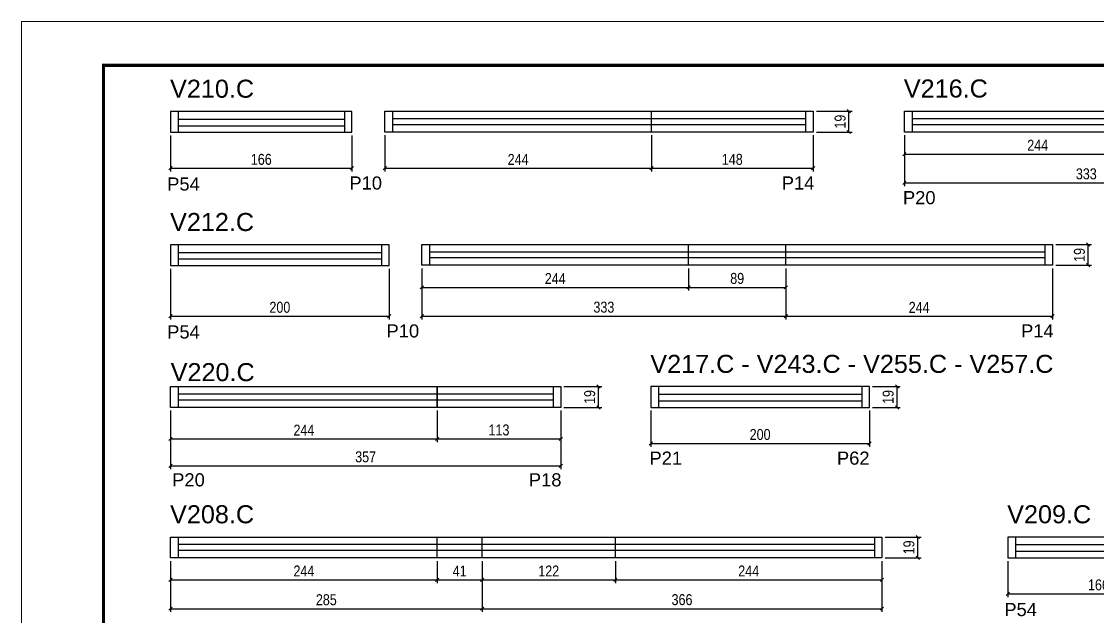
# Model space of a CAD drawing. Header units: millimetres. Extents: x 1959 to 8212, y 239 to 4735.
# Drawn here: x 3557 to 4542, y 3042 to 3587 of the extents above; entities that cross this region are included whole.
import ezdxf

# ---------------------------------------------------------------- set-up
doc = ezdxf.new("R2010")
doc.units = ezdxf.units.MM
doc.linetypes.add('DASHED', pattern=[0.75, 0.5, -0.25])
for name, color, linetype in [('5', 5, 'Continuous'), ('COTA', 241, 'Continuous'), ('NOMENCLATURA', 7, 'Continuous'), ('Painéis', 200, 'Continuous'), ('SARR_2.2x7', 40, 'Continuous')]:
    doc.layers.add(name, color=color, linetype=linetype)
doc.layers.add('Folhas', color=255, linetype='Continuous', lineweight=9)
doc.layers.add('SARRAFO DE PRESSAO', color=251, linetype='DASHED', lineweight=9)
doc.styles.add('COTA TECNICA', font='techl___.ttf', dxfattribs={"height": 10})
doc.styles.add('COTA TECNICA-50', font='techl___.ttf', dxfattribs={"height": 10})
doc.styles.get("Standard").update_dxf_attribs({"font": 'arial.ttf'})
doc.dimstyles.new('COTA PAINEL-50', dxfattribs={"dimtxt": 10, "dimasz": 3, "dimexe": 3, "dimexo": 3, "dimgap": 3, "dimtad": 1, "dimdec": 1, "dimzin": 12, "dimdsep": 46, "dimtxsty": 'COTA TECNICA-50', "dimblk1": 'OBLIQUE', "dimblk2": 'OBLIQUE', "dimsah": 1, "dimcen": 0.9, "dimclrd": 4, "dimclre": 4, "dimclrt": 240, "dimadec": 1, "dimazin": 3, "dimtfac": 1, "dimtdec": 1, "dimtmove": 0, "dimatfit": 3, "dimfxl": 1, "dimtolj": 1, "dimtzin": 12, "dimarcsym": 0})
doc.dimstyles.new('PAINEL', dxfattribs={"dimtxt": 10, "dimasz": 3, "dimexe": 3, "dimexo": 3, "dimgap": 3, "dimtad": 1, "dimdec": 1, "dimzin": 12, "dimdsep": 46, "dimtxsty": 'COTA TECNICA', "dimblk1": 'OBLIQUE', "dimblk2": 'OBLIQUE', "dimsah": 1, "dimcen": 0.9, "dimclrd": 4, "dimclre": 4, "dimclrt": 240, "dimadec": 1, "dimazin": 3, "dimtfac": 1, "dimtdec": 1, "dimtmove": 0, "dimatfit": 3, "dimfxl": 1, "dimtolj": 1, "dimtzin": 12, "dimarcsym": 0})

# ---------------------------------------------------------------- blocks, each defined once
blk = doc.blocks.new('9999999999')
at = {"layer": 'Folhas'}
blk.add_lwpolyline([(98138.98, 34190.21), (99623.98, 34190.21), (99623.98, 35240.21), (98138.98, 35240.21)], close=True, dxfattribs=at)
at = {"layer": 'Folhas', "color": 30, "const_width": 3}
blk.add_lwpolyline([(98213.98, 34230.21), (99583.98, 34230.21), (99583.98, 35200.21), (98213.98, 35200.21)], close=True, dxfattribs=at)
blk = doc.blocks.new('_Oblique')
at = {"color": 0, "linetype": 'ByBlock', "lineweight": -2}
blk.add_line((-0.5, -0.5), (0.5, 0.5), dxfattribs=at)
blk = doc.blocks.new('*D17')
at = {"layer": 'COTA', "color": 4, "linetype": 'ByBlock', "lineweight": -2, "transparency": 16777216}
for p, q in [((3693.67, 3482.34), (3693.67, 3449.37)), ((3859.67, 3482.34), (3859.67, 3449.37)), ((3693.67, 3452.37), (3859.67, 3452.37))]:
    blk.add_line(p, q, dxfattribs=at)
at = {"layer": 'Defpoints', "color": 0, "linetype": 'ByBlock', "transparency": 16777216}
for p in [(3693.67, 3485.34), (3859.67, 3485.34), (3859.67, 3452.37)]:
    blk.add_point(p, dxfattribs=at)
at = {"layer": 'COTA', "color": 4, "linetype": 'ByBlock', "lineweight": -2, "transparency": 16777216, "xscale": 3, "yscale": 3, "zscale": 3, "rotation": 180}
blk.add_blockref('_Oblique', (3693.67, 3452.37), dxfattribs=at)
at = {"layer": 'COTA', "color": 4, "linetype": 'ByBlock', "lineweight": -2, "transparency": 16777216, "xscale": 3, "yscale": 3, "zscale": 3}
blk.add_blockref('_Oblique', (3859.67, 3452.37), dxfattribs=at)
at = {"layer": 'COTA', "color": 240, "linetype": 'ByBlock', "transparency": 16777216, "insert": (3776.67, 3460.47), "char_height": 10, "attachment_point": 5, "style": 'COTA TECNICA-50'}
blk.add_mtext('\\A1;166', dxfattribs=at)
blk = doc.blocks.new('*D11')
at = {"layer": 'COTA', "color": 4, "linetype": 'ByBlock', "lineweight": -2, "transparency": 16777216}
for p, q in [((3889.67, 3482.54), (3889.67, 3449.37)), ((4133.67, 3482.54), (4133.67, 3449.37)), ((3889.67, 3452.37), (4133.67, 3452.37))]:
    blk.add_line(p, q, dxfattribs=at)
at = {"layer": 'Defpoints', "color": 0, "linetype": 'ByBlock', "transparency": 16777216}
for p in [(3889.67, 3485.54), (4133.67, 3485.54), (4133.67, 3452.37)]:
    blk.add_point(p, dxfattribs=at)
at = {"layer": 'COTA', "color": 4, "linetype": 'ByBlock', "lineweight": -2, "transparency": 16777216, "xscale": 3, "yscale": 3, "zscale": 3, "rotation": 180}
blk.add_blockref('_Oblique', (3889.67, 3452.37), dxfattribs=at)
at = {"layer": 'COTA', "color": 4, "linetype": 'ByBlock', "lineweight": -2, "transparency": 16777216, "xscale": 3, "yscale": 3, "zscale": 3}
blk.add_blockref('_Oblique', (4133.67, 3452.37), dxfattribs=at)
at = {"layer": 'COTA', "color": 240, "linetype": 'ByBlock', "transparency": 16777216, "insert": (4011.67, 3460.44), "char_height": 10, "attachment_point": 5, "style": 'COTA TECNICA-50'}
blk.add_mtext('\\A1;244', dxfattribs=at)
blk = doc.blocks.new('*D12')
at = {"layer": 'COTA', "color": 4, "linetype": 'ByBlock', "lineweight": -2, "transparency": 16777216}
for p, q in [((4133.67, 3482.54), (4133.67, 3449.37)), ((4281.67, 3482.54), (4281.67, 3449.37)), ((4133.67, 3452.37), (4281.67, 3452.37))]:
    blk.add_line(p, q, dxfattribs=at)
at = {"layer": 'Defpoints', "color": 0, "linetype": 'ByBlock', "transparency": 16777216}
for p in [(4133.67, 3485.54), (4281.67, 3485.54), (4281.67, 3452.37)]:
    blk.add_point(p, dxfattribs=at)
at = {"layer": 'COTA', "color": 4, "linetype": 'ByBlock', "lineweight": -2, "transparency": 16777216, "xscale": 3, "yscale": 3, "zscale": 3, "rotation": 180}
blk.add_blockref('_Oblique', (4133.67, 3452.37), dxfattribs=at)
at = {"layer": 'COTA', "color": 4, "linetype": 'ByBlock', "lineweight": -2, "transparency": 16777216, "xscale": 3, "yscale": 3, "zscale": 3}
blk.add_blockref('_Oblique', (4281.67, 3452.37), dxfattribs=at)
at = {"layer": 'COTA', "color": 240, "linetype": 'ByBlock', "transparency": 16777216, "insert": (4207.67, 3460.47), "char_height": 10, "attachment_point": 5, "style": 'COTA TECNICA-50'}
blk.add_mtext('\\A1;148', dxfattribs=at)
blk = doc.blocks.new('*D13')
at = {"layer": 'COTA', "color": 4, "lineweight": -2, "transparency": 16777216}
for p, q in [((4284.67, 3504.54), (4317.44, 3504.54)), ((4314.44, 3485.54), (4314.44, 3504.54)), ((4284.67, 3485.54), (4317.44, 3485.54))]:
    blk.add_line(p, q, dxfattribs=at)
at = {"layer": 'Defpoints', "color": 0, "transparency": 16777216}
for p in [(4281.67, 3504.54), (4314.44, 3504.54), (4281.67, 3485.54)]:
    blk.add_point(p, dxfattribs=at)
at = {"layer": 'COTA', "color": 4, "lineweight": -2, "transparency": 16777216, "xscale": 3, "yscale": 3, "zscale": 3}
for p, rotation in [((4314.44, 3504.54), 90), ((4314.44, 3485.54), 270)]:
    blk.add_blockref('_Oblique', p, dxfattribs=dict(at, rotation=rotation))
at = {"layer": 'COTA', "color": 240, "transparency": 16777216, "insert": (4306.35, 3495.04), "char_height": 10, "attachment_point": 5, "rotation": 90, "style": 'COTA TECNICA'}
blk.add_mtext('\\A1;19', dxfattribs=at)
blk = doc.blocks.new('*D14')
at = {"layer": 'COTA', "color": 4, "linetype": 'ByBlock', "lineweight": -2, "transparency": 16777216}
for p, q in [((4365.13, 3482.54), (4365.13, 3435.96)), ((4698.13, 3482.54), (4698.13, 3435.96)), ((4365.13, 3438.96), (4698.13, 3438.96))]:
    blk.add_line(p, q, dxfattribs=at)
at = {"layer": 'Defpoints', "color": 0, "linetype": 'ByBlock', "transparency": 16777216}
for p in [(4365.13, 3485.54), (4698.13, 3485.54), (4698.13, 3438.96)]:
    blk.add_point(p, dxfattribs=at)
at = {"layer": 'COTA', "color": 4, "linetype": 'ByBlock', "lineweight": -2, "transparency": 16777216, "xscale": 3, "yscale": 3, "zscale": 3, "rotation": 180}
blk.add_blockref('_Oblique', (4365.13, 3438.96), dxfattribs=at)
at = {"layer": 'COTA', "color": 4, "linetype": 'ByBlock', "lineweight": -2, "transparency": 16777216, "xscale": 3, "yscale": 3, "zscale": 3}
blk.add_blockref('_Oblique', (4698.13, 3438.96), dxfattribs=at)
at = {"layer": 'COTA', "color": 240, "linetype": 'ByBlock', "transparency": 16777216, "insert": (4531.63, 3447.18), "char_height": 10, "attachment_point": 5, "style": 'COTA TECNICA-50'}
blk.add_mtext('\\A1;333', dxfattribs=at)
blk = doc.blocks.new('*D18')
at = {"layer": 'COTA', "color": 4, "lineweight": -2, "transparency": 16777216}
for p, q in [((4365.13, 3482.54), (4365.13, 3462.38)), ((4609.13, 3482.54), (4609.13, 3462.38)), ((4365.13, 3465.38), (4609.13, 3465.38))]:
    blk.add_line(p, q, dxfattribs=at)
at = {"layer": 'Defpoints', "color": 0, "transparency": 16777216}
for p in [(4365.13, 3485.54), (4609.13, 3485.54), (4609.13, 3465.38)]:
    blk.add_point(p, dxfattribs=at)
at = {"layer": 'COTA', "color": 4, "lineweight": -2, "transparency": 16777216, "xscale": 3, "yscale": 3, "zscale": 3, "rotation": 180}
blk.add_blockref('_Oblique', (4365.13, 3465.38), dxfattribs=at)
at = {"layer": 'COTA', "color": 4, "lineweight": -2, "transparency": 16777216, "xscale": 3, "yscale": 3, "zscale": 3}
blk.add_blockref('_Oblique', (4609.13, 3465.38), dxfattribs=at)
at = {"layer": 'COTA', "color": 240, "transparency": 16777216, "insert": (4487.13, 3473.45), "char_height": 10, "attachment_point": 5, "style": 'COTA TECNICA'}
blk.add_mtext('\\A1;244', dxfattribs=at)
blk = doc.blocks.new('*D23')
at = {"layer": 'COTA', "color": 4, "linetype": 'ByBlock', "lineweight": -2, "transparency": 16777216}
for p, q in [((3693.67, 3360.39), (3693.67, 3314.01)), ((3893.67, 3360.39), (3893.67, 3314.01)), ((3693.67, 3317.01), (3893.67, 3317.01))]:
    blk.add_line(p, q, dxfattribs=at)
at = {"layer": 'Defpoints', "color": 0, "linetype": 'ByBlock', "transparency": 16777216}
for p in [(3693.67, 3363.39), (3893.67, 3363.39), (3893.67, 3317.01)]:
    blk.add_point(p, dxfattribs=at)
at = {"layer": 'COTA', "color": 4, "linetype": 'ByBlock', "lineweight": -2, "transparency": 16777216, "xscale": 3, "yscale": 3, "zscale": 3, "rotation": 180}
blk.add_blockref('_Oblique', (3693.67, 3317.01), dxfattribs=at)
at = {"layer": 'COTA', "color": 4, "linetype": 'ByBlock', "lineweight": -2, "transparency": 16777216, "xscale": 3, "yscale": 3, "zscale": 3}
blk.add_blockref('_Oblique', (3893.67, 3317.01), dxfattribs=at)
at = {"layer": 'COTA', "color": 240, "linetype": 'ByBlock', "transparency": 16777216, "insert": (3793.67, 3325.12), "char_height": 10, "attachment_point": 5, "style": 'COTA TECNICA-50'}
blk.add_mtext('\\A1;200', dxfattribs=at)
blk = doc.blocks.new('*D20')
at = {"layer": 'COTA', "color": 4, "linetype": 'ByBlock', "lineweight": -2, "transparency": 16777216}
for p, q in [((3923.67, 3360.59), (3923.67, 3314.01)), ((4256.67, 3360.59), (4256.67, 3314.01)), ((3923.67, 3317.01), (4256.67, 3317.01))]:
    blk.add_line(p, q, dxfattribs=at)
at = {"layer": 'Defpoints', "color": 0, "linetype": 'ByBlock', "transparency": 16777216}
for p in [(3923.67, 3363.59), (4256.67, 3363.59), (4256.67, 3317.01)]:
    blk.add_point(p, dxfattribs=at)
at = {"layer": 'COTA', "color": 4, "linetype": 'ByBlock', "lineweight": -2, "transparency": 16777216, "xscale": 3, "yscale": 3, "zscale": 3, "rotation": 180}
blk.add_blockref('_Oblique', (3923.67, 3317.01), dxfattribs=at)
at = {"layer": 'COTA', "color": 4, "linetype": 'ByBlock', "lineweight": -2, "transparency": 16777216, "xscale": 3, "yscale": 3, "zscale": 3}
blk.add_blockref('_Oblique', (4256.67, 3317.01), dxfattribs=at)
at = {"layer": 'COTA', "color": 240, "linetype": 'ByBlock', "transparency": 16777216, "insert": (4090.17, 3325.23), "char_height": 10, "attachment_point": 5, "style": 'COTA TECNICA-50'}
blk.add_mtext('\\A1;333', dxfattribs=at)
blk = doc.blocks.new('*D21')
at = {"layer": 'COTA', "color": 4, "linetype": 'ByBlock', "lineweight": -2, "transparency": 16777216}
for p, q in [((4256.67, 3360.59), (4256.67, 3314.01)), ((4500.67, 3360.59), (4500.67, 3314.01)), ((4256.67, 3317.01), (4500.67, 3317.01))]:
    blk.add_line(p, q, dxfattribs=at)
at = {"layer": 'Defpoints', "color": 0, "linetype": 'ByBlock', "transparency": 16777216}
for p in [(4256.67, 3363.59), (4500.67, 3363.59), (4500.67, 3317.01)]:
    blk.add_point(p, dxfattribs=at)
at = {"layer": 'COTA', "color": 4, "linetype": 'ByBlock', "lineweight": -2, "transparency": 16777216, "xscale": 3, "yscale": 3, "zscale": 3, "rotation": 180}
blk.add_blockref('_Oblique', (4256.67, 3317.01), dxfattribs=at)
at = {"layer": 'COTA', "color": 4, "linetype": 'ByBlock', "lineweight": -2, "transparency": 16777216, "xscale": 3, "yscale": 3, "zscale": 3}
blk.add_blockref('_Oblique', (4500.67, 3317.01), dxfattribs=at)
at = {"layer": 'COTA', "color": 240, "linetype": 'ByBlock', "transparency": 16777216, "insert": (4378.67, 3325.09), "char_height": 10, "attachment_point": 5, "style": 'COTA TECNICA-50'}
blk.add_mtext('\\A1;244', dxfattribs=at)
blk = doc.blocks.new('*D22')
at = {"layer": 'COTA', "color": 4, "lineweight": -2, "transparency": 16777216}
for p, q in [((4503.67, 3382.59), (4536.44, 3382.59)), ((4533.44, 3363.59), (4533.44, 3382.59)), ((4503.67, 3363.59), (4536.44, 3363.59))]:
    blk.add_line(p, q, dxfattribs=at)
at = {"layer": 'Defpoints', "color": 0, "transparency": 16777216}
for p in [(4500.67, 3382.59), (4533.44, 3382.59), (4500.67, 3363.59)]:
    blk.add_point(p, dxfattribs=at)
at = {"layer": 'COTA', "color": 4, "lineweight": -2, "transparency": 16777216, "xscale": 3, "yscale": 3, "zscale": 3}
for p, rotation in [((4533.44, 3382.59), 90), ((4533.44, 3363.59), 270)]:
    blk.add_blockref('_Oblique', p, dxfattribs=dict(at, rotation=rotation))
at = {"layer": 'COTA', "color": 240, "transparency": 16777216, "insert": (4525.35, 3373.09), "char_height": 10, "attachment_point": 5, "rotation": 90, "style": 'COTA TECNICA'}
blk.add_mtext('\\A1;19', dxfattribs=at)
blk = doc.blocks.new('*D24')
at = {"layer": 'COTA', "color": 4, "lineweight": -2, "transparency": 16777216}
for p, q in [((3923.67, 3360.59), (3923.67, 3340.43)), ((4167.67, 3360.59), (4167.67, 3340.43)), ((3923.67, 3343.43), (4167.67, 3343.43))]:
    blk.add_line(p, q, dxfattribs=at)
at = {"layer": 'Defpoints', "color": 0, "transparency": 16777216}
for p in [(3923.67, 3363.59), (4167.67, 3363.59), (4167.67, 3343.43)]:
    blk.add_point(p, dxfattribs=at)
at = {"layer": 'COTA', "color": 4, "lineweight": -2, "transparency": 16777216, "xscale": 3, "yscale": 3, "zscale": 3, "rotation": 180}
blk.add_blockref('_Oblique', (3923.67, 3343.43), dxfattribs=at)
at = {"layer": 'COTA', "color": 4, "lineweight": -2, "transparency": 16777216, "xscale": 3, "yscale": 3, "zscale": 3}
blk.add_blockref('_Oblique', (4167.67, 3343.43), dxfattribs=at)
at = {"layer": 'COTA', "color": 240, "transparency": 16777216, "insert": (4045.67, 3351.5), "char_height": 10, "attachment_point": 5, "style": 'COTA TECNICA'}
blk.add_mtext('\\A1;244', dxfattribs=at)
blk = doc.blocks.new('*D25')
at = {"layer": 'COTA', "color": 4, "lineweight": -2, "transparency": 16777216}
for p, q in [((4167.67, 3360.59), (4167.67, 3340.43)), ((4256.67, 3360.59), (4256.67, 3340.43)), ((4167.67, 3343.43), (4256.67, 3343.43))]:
    blk.add_line(p, q, dxfattribs=at)
at = {"layer": 'Defpoints', "color": 0, "transparency": 16777216}
for p in [(4167.67, 3363.59), (4256.67, 3363.59), (4256.67, 3343.43)]:
    blk.add_point(p, dxfattribs=at)
at = {"layer": 'COTA', "color": 4, "lineweight": -2, "transparency": 16777216, "xscale": 3, "yscale": 3, "zscale": 3, "rotation": 180}
blk.add_blockref('_Oblique', (4167.67, 3343.43), dxfattribs=at)
at = {"layer": 'COTA', "color": 4, "lineweight": -2, "transparency": 16777216, "xscale": 3, "yscale": 3, "zscale": 3}
blk.add_blockref('_Oblique', (4256.67, 3343.43), dxfattribs=at)
at = {"layer": 'COTA', "color": 240, "transparency": 16777216, "insert": (4212.17, 3351.53), "char_height": 10, "attachment_point": 5, "style": 'COTA TECNICA'}
blk.add_mtext('\\A1;89', dxfattribs=at)
blk = doc.blocks.new('*D26')
at = {"layer": 'COTA', "color": 4, "linetype": 'ByBlock', "lineweight": -2, "transparency": 16777216}
for p, q in [((3693.67, 3230.59), (3693.67, 3201.67)), ((3937.67, 3230.59), (3937.67, 3201.67)), ((3693.67, 3204.67), (3937.67, 3204.67))]:
    blk.add_line(p, q, dxfattribs=at)
at = {"layer": 'Defpoints', "color": 0, "linetype": 'ByBlock', "transparency": 16777216}
for p in [(3693.67, 3233.59), (3937.67, 3233.59), (3937.67, 3204.67)]:
    blk.add_point(p, dxfattribs=at)
at = {"layer": 'COTA', "color": 4, "linetype": 'ByBlock', "lineweight": -2, "transparency": 16777216, "xscale": 3, "yscale": 3, "zscale": 3, "rotation": 180}
blk.add_blockref('_Oblique', (3693.67, 3204.67), dxfattribs=at)
at = {"layer": 'COTA', "color": 4, "linetype": 'ByBlock', "lineweight": -2, "transparency": 16777216, "xscale": 3, "yscale": 3, "zscale": 3}
blk.add_blockref('_Oblique', (3937.67, 3204.67), dxfattribs=at)
at = {"layer": 'COTA', "color": 240, "linetype": 'ByBlock', "transparency": 16777216, "insert": (3815.67, 3212.74), "char_height": 10, "attachment_point": 5, "style": 'COTA TECNICA-50'}
blk.add_mtext('\\A1;244', dxfattribs=at)
blk = doc.blocks.new('*D27')
at = {"layer": 'COTA', "color": 4, "linetype": 'ByBlock', "lineweight": -2, "transparency": 16777216}
for p, q in [((3937.67, 3230.59), (3937.67, 3201.67)), ((4050.67, 3230.59), (4050.67, 3201.67)), ((3937.67, 3204.67), (4050.67, 3204.67))]:
    blk.add_line(p, q, dxfattribs=at)
at = {"layer": 'Defpoints', "color": 0, "linetype": 'ByBlock', "transparency": 16777216}
for p in [(3937.67, 3233.59), (4050.67, 3233.59), (4050.67, 3204.67)]:
    blk.add_point(p, dxfattribs=at)
at = {"layer": 'COTA', "color": 4, "linetype": 'ByBlock', "lineweight": -2, "transparency": 16777216, "xscale": 3, "yscale": 3, "zscale": 3, "rotation": 180}
blk.add_blockref('_Oblique', (3937.67, 3204.67), dxfattribs=at)
at = {"layer": 'COTA', "color": 4, "linetype": 'ByBlock', "lineweight": -2, "transparency": 16777216, "xscale": 3, "yscale": 3, "zscale": 3}
blk.add_blockref('_Oblique', (4050.67, 3204.67), dxfattribs=at)
at = {"layer": 'COTA', "color": 240, "linetype": 'ByBlock', "transparency": 16777216, "insert": (3994.17, 3212.89), "char_height": 10, "attachment_point": 5, "style": 'COTA TECNICA-50'}
blk.add_mtext('\\A1;113', dxfattribs=at)
blk = doc.blocks.new('*D31')
at = {"layer": 'COTA', "color": 4, "lineweight": -2, "transparency": 16777216}
for p, q in [((3693.67, 3230.59), (3693.67, 3177.09)), ((4050.67, 3230.59), (4050.67, 3177.09)), ((3693.67, 3180.09), (4050.67, 3180.09))]:
    blk.add_line(p, q, dxfattribs=at)
at = {"layer": 'Defpoints', "color": 0, "transparency": 16777216}
for p in [(3693.67, 3233.59), (4050.67, 3233.59), (4050.67, 3180.09)]:
    blk.add_point(p, dxfattribs=at)
at = {"layer": 'COTA', "color": 4, "lineweight": -2, "transparency": 16777216, "xscale": 3, "yscale": 3, "zscale": 3, "rotation": 180}
blk.add_blockref('_Oblique', (3693.67, 3180.09), dxfattribs=at)
at = {"layer": 'COTA', "color": 4, "lineweight": -2, "transparency": 16777216, "xscale": 3, "yscale": 3, "zscale": 3}
blk.add_blockref('_Oblique', (4050.67, 3180.09), dxfattribs=at)
at = {"layer": 'COTA', "color": 240, "transparency": 16777216, "insert": (3872.17, 3188.31), "char_height": 10, "attachment_point": 5, "style": 'COTA TECNICA'}
blk.add_mtext('\\A1;357', dxfattribs=at)
blk = doc.blocks.new('*D32')
at = {"layer": 'COTA', "color": 4, "lineweight": -2, "transparency": 16777216}
for p, q in [((4053.67, 3252.59), (4088.3, 3252.59)), ((4085.3, 3233.59), (4085.3, 3252.59)), ((4053.67, 3233.59), (4088.3, 3233.59))]:
    blk.add_line(p, q, dxfattribs=at)
at = {"layer": 'Defpoints', "color": 0, "transparency": 16777216}
for p in [(4050.67, 3252.59), (4085.3, 3252.59), (4050.67, 3233.59)]:
    blk.add_point(p, dxfattribs=at)
at = {"layer": 'COTA', "color": 4, "lineweight": -2, "transparency": 16777216, "xscale": 3, "yscale": 3, "zscale": 3}
for p, rotation in [((4085.3, 3252.59), 90), ((4085.3, 3233.59), 270)]:
    blk.add_blockref('_Oblique', p, dxfattribs=dict(at, rotation=rotation))
at = {"layer": 'COTA', "color": 240, "transparency": 16777216, "insert": (4077.21, 3243.09), "char_height": 10, "attachment_point": 5, "rotation": 90, "style": 'COTA TECNICA'}
blk.add_mtext('\\A1;19', dxfattribs=at)
blk = doc.blocks.new('*D28')
at = {"layer": 'COTA', "color": 4, "lineweight": -2, "transparency": 16777216}
for p, q in [((4336.13, 3252.59), (4361.43, 3252.59)), ((4358.43, 3233.59), (4358.43, 3252.59)), ((4336.13, 3233.59), (4361.43, 3233.59))]:
    blk.add_line(p, q, dxfattribs=at)
at = {"layer": 'Defpoints', "color": 0, "transparency": 16777216}
for p in [(4333.13, 3252.59), (4358.43, 3252.59), (4333.13, 3233.59)]:
    blk.add_point(p, dxfattribs=at)
at = {"layer": 'COTA', "color": 4, "lineweight": -2, "transparency": 16777216, "xscale": 3, "yscale": 3, "zscale": 3}
for p, rotation in [((4358.43, 3252.59), 90), ((4358.43, 3233.59), 270)]:
    blk.add_blockref('_Oblique', p, dxfattribs=dict(at, rotation=rotation))
at = {"layer": 'COTA', "color": 240, "transparency": 16777216, "insert": (4350.34, 3243.09), "char_height": 10, "attachment_point": 5, "rotation": 90, "style": 'COTA TECNICA'}
blk.add_mtext('\\A1;19', dxfattribs=at)
blk = doc.blocks.new('*D33')
at = {"layer": 'COTA', "color": 4, "linetype": 'ByBlock', "lineweight": -2, "transparency": 16777216}
for p, q in [((4133.13, 3230.59), (4133.13, 3197.63)), ((4333.13, 3230.59), (4333.13, 3197.63)), ((4133.13, 3200.63), (4333.13, 3200.63))]:
    blk.add_line(p, q, dxfattribs=at)
at = {"layer": 'Defpoints', "color": 0, "linetype": 'ByBlock', "transparency": 16777216}
for p in [(4133.13, 3233.59), (4333.13, 3233.59), (4333.13, 3200.63)]:
    blk.add_point(p, dxfattribs=at)
at = {"layer": 'COTA', "color": 4, "linetype": 'ByBlock', "lineweight": -2, "transparency": 16777216, "xscale": 3, "yscale": 3, "zscale": 3, "rotation": 180}
blk.add_blockref('_Oblique', (4133.13, 3200.63), dxfattribs=at)
at = {"layer": 'COTA', "color": 4, "linetype": 'ByBlock', "lineweight": -2, "transparency": 16777216, "xscale": 3, "yscale": 3, "zscale": 3}
blk.add_blockref('_Oblique', (4333.13, 3200.63), dxfattribs=at)
at = {"layer": 'COTA', "color": 240, "linetype": 'ByBlock', "transparency": 16777216, "insert": (4233.13, 3208.73), "char_height": 10, "attachment_point": 5, "style": 'COTA TECNICA-50'}
blk.add_mtext('\\A1;200', dxfattribs=at)
blk = doc.blocks.new('*D38')
at = {"layer": 'COTA', "color": 4, "linetype": 'ByBlock', "lineweight": -2, "transparency": 16777216}
for p, q in [((3693.67, 3092.98), (3693.67, 3046.4)), ((3978.67, 3092.98), (3978.67, 3046.4)), ((3693.67, 3049.4), (3978.67, 3049.4))]:
    blk.add_line(p, q, dxfattribs=at)
at = {"layer": 'Defpoints', "color": 0, "linetype": 'ByBlock', "transparency": 16777216}
for p in [(3693.67, 3095.98), (3978.67, 3095.98), (3978.67, 3049.4)]:
    blk.add_point(p, dxfattribs=at)
at = {"layer": 'COTA', "color": 4, "linetype": 'ByBlock', "lineweight": -2, "transparency": 16777216, "xscale": 3, "yscale": 3, "zscale": 3, "rotation": 180}
blk.add_blockref('_Oblique', (3693.67, 3049.4), dxfattribs=at)
at = {"layer": 'COTA', "color": 4, "linetype": 'ByBlock', "lineweight": -2, "transparency": 16777216, "xscale": 3, "yscale": 3, "zscale": 3}
blk.add_blockref('_Oblique', (3978.67, 3049.4), dxfattribs=at)
at = {"layer": 'COTA', "color": 240, "linetype": 'ByBlock', "transparency": 16777216, "insert": (3836.17, 3057.53), "char_height": 10, "attachment_point": 5, "style": 'COTA TECNICA-50'}
blk.add_mtext('\\A1;285', dxfattribs=at)
blk = doc.blocks.new('*D39')
at = {"layer": 'COTA', "color": 4, "linetype": 'ByBlock', "lineweight": -2, "transparency": 16777216}
for p, q in [((3978.67, 3092.98), (3978.67, 3046.4)), ((4344.67, 3092.98), (4344.67, 3046.4)), ((3978.67, 3049.4), (4344.67, 3049.4))]:
    blk.add_line(p, q, dxfattribs=at)
at = {"layer": 'Defpoints', "color": 0, "linetype": 'ByBlock', "transparency": 16777216}
for p in [(3978.67, 3095.98), (4344.67, 3095.98), (4344.67, 3049.4)]:
    blk.add_point(p, dxfattribs=at)
at = {"layer": 'COTA', "color": 4, "linetype": 'ByBlock', "lineweight": -2, "transparency": 16777216, "xscale": 3, "yscale": 3, "zscale": 3, "rotation": 180}
blk.add_blockref('_Oblique', (3978.67, 3049.4), dxfattribs=at)
at = {"layer": 'COTA', "color": 4, "linetype": 'ByBlock', "lineweight": -2, "transparency": 16777216, "xscale": 3, "yscale": 3, "zscale": 3}
blk.add_blockref('_Oblique', (4344.67, 3049.4), dxfattribs=at)
at = {"layer": 'COTA', "color": 240, "linetype": 'ByBlock', "transparency": 16777216, "insert": (4161.67, 3057.62), "char_height": 10, "attachment_point": 5, "style": 'COTA TECNICA-50'}
blk.add_mtext('\\A1;366', dxfattribs=at)
blk = doc.blocks.new('*D40')
at = {"layer": 'COTA', "color": 4, "lineweight": -2, "transparency": 16777216}
for p, q in [((4347.67, 3114.98), (4380.44, 3114.98)), ((4377.44, 3095.98), (4377.44, 3114.98)), ((4347.67, 3095.98), (4380.44, 3095.98))]:
    blk.add_line(p, q, dxfattribs=at)
at = {"layer": 'Defpoints', "color": 0, "transparency": 16777216}
for p in [(4344.67, 3114.98), (4377.44, 3114.98), (4344.67, 3095.98)]:
    blk.add_point(p, dxfattribs=at)
at = {"layer": 'COTA', "color": 4, "lineweight": -2, "transparency": 16777216, "xscale": 3, "yscale": 3, "zscale": 3}
for p, rotation in [((4377.44, 3114.98), 90), ((4377.44, 3095.98), 270)]:
    blk.add_blockref('_Oblique', p, dxfattribs=dict(at, rotation=rotation))
at = {"layer": 'COTA', "color": 240, "transparency": 16777216, "insert": (4369.35, 3105.48), "char_height": 10, "attachment_point": 5, "rotation": 90, "style": 'COTA TECNICA'}
blk.add_mtext('\\A1;19', dxfattribs=at)
blk = doc.blocks.new('*D41')
at = {"layer": 'COTA', "color": 4, "lineweight": -2, "transparency": 16777216}
for p, q in [((3693.67, 3092.98), (3693.67, 3072.81)), ((3937.67, 3092.98), (3937.67, 3072.81)), ((3693.67, 3075.81), (3937.67, 3075.81))]:
    blk.add_line(p, q, dxfattribs=at)
at = {"layer": 'Defpoints', "color": 0, "transparency": 16777216}
for p in [(3693.67, 3095.98), (3937.67, 3095.98), (3937.67, 3075.81)]:
    blk.add_point(p, dxfattribs=at)
at = {"layer": 'COTA', "color": 4, "lineweight": -2, "transparency": 16777216, "xscale": 3, "yscale": 3, "zscale": 3, "rotation": 180}
blk.add_blockref('_Oblique', (3693.67, 3075.81), dxfattribs=at)
at = {"layer": 'COTA', "color": 4, "lineweight": -2, "transparency": 16777216, "xscale": 3, "yscale": 3, "zscale": 3}
blk.add_blockref('_Oblique', (3937.67, 3075.81), dxfattribs=at)
at = {"layer": 'COTA', "color": 240, "transparency": 16777216, "insert": (3815.67, 3083.89), "char_height": 10, "attachment_point": 5, "style": 'COTA TECNICA'}
blk.add_mtext('\\A1;244', dxfattribs=at)
blk = doc.blocks.new('*D42')
at = {"layer": 'COTA', "color": 4, "lineweight": -2, "transparency": 16777216}
for p, q in [((3937.67, 3092.98), (3937.67, 3072.81)), ((3978.67, 3092.98), (3978.67, 3072.81)), ((3937.67, 3075.81), (3978.67, 3075.81))]:
    blk.add_line(p, q, dxfattribs=at)
at = {"layer": 'Defpoints', "color": 0, "transparency": 16777216}
for p in [(3937.67, 3095.98), (3978.67, 3095.98), (3978.67, 3075.81)]:
    blk.add_point(p, dxfattribs=at)
at = {"layer": 'COTA', "color": 4, "lineweight": -2, "transparency": 16777216, "xscale": 3, "yscale": 3, "zscale": 3, "rotation": 180}
blk.add_blockref('_Oblique', (3937.67, 3075.81), dxfattribs=at)
at = {"layer": 'COTA', "color": 4, "lineweight": -2, "transparency": 16777216, "xscale": 3, "yscale": 3, "zscale": 3}
blk.add_blockref('_Oblique', (3978.67, 3075.81), dxfattribs=at)
at = {"layer": 'COTA', "color": 240, "transparency": 16777216, "insert": (3958.17, 3083.89), "char_height": 10, "attachment_point": 5, "style": 'COTA TECNICA'}
blk.add_mtext('\\A1;41', dxfattribs=at)
blk = doc.blocks.new('*D43')
at = {"layer": 'COTA', "color": 4, "lineweight": -2, "transparency": 16777216}
for p, q in [((3978.67, 3092.98), (3978.67, 3072.81)), ((4100.67, 3092.98), (4100.67, 3072.81)), ((3978.67, 3075.81), (4100.67, 3075.81))]:
    blk.add_line(p, q, dxfattribs=at)
at = {"layer": 'Defpoints', "color": 0, "transparency": 16777216}
for p in [(3978.67, 3095.98), (4100.67, 3095.98), (4100.67, 3075.81)]:
    blk.add_point(p, dxfattribs=at)
at = {"layer": 'COTA', "color": 4, "lineweight": -2, "transparency": 16777216, "xscale": 3, "yscale": 3, "zscale": 3, "rotation": 180}
blk.add_blockref('_Oblique', (3978.67, 3075.81), dxfattribs=at)
at = {"layer": 'COTA', "color": 4, "lineweight": -2, "transparency": 16777216, "xscale": 3, "yscale": 3, "zscale": 3}
blk.add_blockref('_Oblique', (4100.67, 3075.81), dxfattribs=at)
at = {"layer": 'COTA', "color": 240, "transparency": 16777216, "insert": (4039.67, 3083.87), "char_height": 10, "attachment_point": 5, "style": 'COTA TECNICA'}
blk.add_mtext('\\A1;122', dxfattribs=at)
blk = doc.blocks.new('*D44')
at = {"layer": 'COTA', "color": 4, "lineweight": -2, "transparency": 16777216}
for p, q in [((4100.67, 3092.98), (4100.67, 3072.81)), ((4344.67, 3092.98), (4344.67, 3072.81)), ((4100.67, 3075.81), (4344.67, 3075.81))]:
    blk.add_line(p, q, dxfattribs=at)
at = {"layer": 'Defpoints', "color": 0, "transparency": 16777216}
for p in [(4100.67, 3095.98), (4344.67, 3095.98), (4344.67, 3075.81)]:
    blk.add_point(p, dxfattribs=at)
at = {"layer": 'COTA', "color": 4, "lineweight": -2, "transparency": 16777216, "xscale": 3, "yscale": 3, "zscale": 3, "rotation": 180}
blk.add_blockref('_Oblique', (4100.67, 3075.81), dxfattribs=at)
at = {"layer": 'COTA', "color": 4, "lineweight": -2, "transparency": 16777216, "xscale": 3, "yscale": 3, "zscale": 3}
blk.add_blockref('_Oblique', (4344.67, 3075.81), dxfattribs=at)
at = {"layer": 'COTA', "color": 240, "transparency": 16777216, "insert": (4222.67, 3083.89), "char_height": 10, "attachment_point": 5, "style": 'COTA TECNICA'}
blk.add_mtext('\\A1;244', dxfattribs=at)
blk = doc.blocks.new('*D85')
at = {"layer": 'COTA', "color": 4, "linetype": 'ByBlock', "lineweight": -2, "transparency": 16777216}
for p, q in [((4459.71, 3092.98), (4459.71, 3060.01)), ((4625.71, 3092.98), (4625.71, 3060.01)), ((4459.71, 3063.01), (4625.71, 3063.01))]:
    blk.add_line(p, q, dxfattribs=at)
at = {"layer": 'Defpoints', "color": 0, "linetype": 'ByBlock', "transparency": 16777216}
for p in [(4459.71, 3095.98), (4625.71, 3095.98), (4625.71, 3063.01)]:
    blk.add_point(p, dxfattribs=at)
at = {"layer": 'COTA', "color": 4, "linetype": 'ByBlock', "lineweight": -2, "transparency": 16777216, "xscale": 3, "yscale": 3, "zscale": 3, "rotation": 180}
blk.add_blockref('_Oblique', (4459.71, 3063.01), dxfattribs=at)
at = {"layer": 'COTA', "color": 4, "linetype": 'ByBlock', "lineweight": -2, "transparency": 16777216, "xscale": 3, "yscale": 3, "zscale": 3}
blk.add_blockref('_Oblique', (4625.71, 3063.01), dxfattribs=at)
at = {"layer": 'COTA', "color": 240, "linetype": 'ByBlock', "transparency": 16777216, "insert": (4542.71, 3071.11), "char_height": 10, "attachment_point": 5, "style": 'COTA TECNICA-50'}
blk.add_mtext('\\A1;166', dxfattribs=at)

msp = doc.modelspace()

# ---------------------------------------------------------------- linework, layer by layer
at = {"layer": 'Painéis', "linetype": 'ByBlock'}
for p, q in [((4133.67, 3485.54), (4133.67, 3504.54)), ((4167.67, 3363.59), (4167.67, 3382.59)), ((4256.67, 3363.59), (4256.67, 3382.59)), ((3937.67, 3095.98), (3937.67, 3114.98)), ((3978.67, 3095.98), (3978.67, 3114.98)), ((4100.67, 3095.98), (4100.67, 3114.98))]:
    msp.add_line(p, q, dxfattribs=at)
for points in [[(3693.67, 3504.34), (3693.67, 3485.34), (3859.67, 3485.34), (3859.67, 3504.34)], [(3889.67, 3504.54), (4281.67, 3504.54), (4281.67, 3485.54), (3889.67, 3485.54)], [(4365.13, 3504.54), (4942.13, 3504.54), (4942.13, 3485.54), (4365.13, 3485.54)], [(3693.67, 3382.39), (3693.67, 3363.39), (3893.67, 3363.39), (3893.67, 3382.39)], [(3923.67, 3382.59), (4500.67, 3382.59), (4500.67, 3363.59), (3923.67, 3363.59)], [(4133.13, 3252.59), (4133.13, 3233.59), (4333.13, 3233.59), (4333.13, 3252.59)], [(3693.67, 3114.98), (4344.67, 3114.98), (4344.67, 3095.98), (3693.67, 3095.98)], [(4459.71, 3114.98), (4459.71, 3095.98), (4625.71, 3095.98), (4625.71, 3114.98)]]:
    msp.add_lwpolyline(points, close=True, dxfattribs=at)
at = {"layer": 'Painéis'}
for points in [[(3937.67, 3233.59), (3693.67, 3233.59), (3693.67, 3252.59), (3937.67, 3252.59)], [(3937.67, 3252.59), (4050.67, 3252.59), (4050.67, 3233.59), (3937.67, 3233.59)]]:
    msp.add_lwpolyline(points, close=True, dxfattribs=at)
at = {"layer": 'SARR_2.2x7', "linetype": 'Continuous'}
for p, q in [((3700.67, 3504.34), (3700.67, 3485.34)), ((3700.67, 3497.34), (3852.67, 3497.34)), ((3852.67, 3504.34), (3852.67, 3485.34)), ((3896.67, 3504.54), (3896.67, 3485.54)), ((4133.67, 3497.54), (3896.67, 3497.54)), ((4274.67, 3497.54), (4133.67, 3497.54)), ((4274.67, 3504.54), (4274.67, 3485.54)), ((4372.13, 3504.54), (4372.13, 3485.54)), ((4698.13, 3497.54), (4372.13, 3497.54)), ((3700.67, 3491.34), (3852.67, 3491.34)), ((3896.67, 3492.54), (4133.67, 3492.54)), ((4133.67, 3492.54), (4274.67, 3492.54)), ((4372.13, 3492.54), (4698.13, 3492.54)), ((3700.67, 3382.39), (3700.67, 3363.39)), ((3886.67, 3382.39), (3886.67, 3363.39)), ((3930.67, 3382.59), (3930.67, 3363.59)), ((4493.67, 3382.59), (4493.67, 3363.59)), ((3700.67, 3375.39), (3886.67, 3375.39)), ((3700.67, 3369.39), (3886.67, 3369.39)), ((4256.67, 3375.59), (3930.67, 3375.59)), ((3930.67, 3370.59), (4256.67, 3370.59)), ((4493.67, 3375.59), (4256.67, 3375.59)), ((4256.67, 3370.59), (4493.67, 3370.59)), ((3700.67, 3252.59), (3700.67, 3233.59)), ((4043.67, 3252.59), (4043.67, 3233.59)), ((4140.13, 3252.59), (4140.13, 3233.59)), ((4326.13, 3252.59), (4326.13, 3233.59)), ((4043.67, 3245.59), (3700.67, 3245.59)), ((3700.67, 3240.59), (4043.67, 3240.59)), ((4140.13, 3245.59), (4326.13, 3245.59)), ((4140.13, 3239.59), (4326.13, 3239.59)), ((3700.67, 3114.98), (3700.67, 3095.98)), ((4337.67, 3114.98), (4337.67, 3095.98)), ((4466.71, 3114.98), (4466.71, 3095.98)), ((3978.67, 3107.98), (3700.67, 3107.98)), ((3700.67, 3102.98), (3978.67, 3102.98)), ((4337.67, 3107.98), (3978.67, 3107.98)), ((3978.67, 3102.98), (4337.67, 3102.98)), ((4466.71, 3107.98), (4618.71, 3107.98)), ((4466.71, 3101.98), (4618.71, 3101.98))]:
    msp.add_line(p, q, dxfattribs=at)

# ---------------------------------------------------------------- block references
at = {"layer": 'SARRAFO DE PRESSAO', "color": 6, "linetype": 'ByBlock'}
msp.add_blockref('9999999999', (-94581.71, -31653.56), dxfattribs=at)

# ---------------------------------------------------------------- texts
at = {"layer": '5', "linetype": 'Continuous'}
for s, rotation, p in [('P54', 359.99996, (3690.58, 3431.96)), ('P10', 359.99996, (3857.3, 3432.91)), ('P14', 359.99996, (4252.93, 3432.91)), ('P20', 359.99996, (4363.87, 3419.5)), ('P54', 359.99996, (3690.58, 3296.6)), ('P10', 359.99996, (3891.3, 3297.55)), ('P14', 359.99996, (4471.93, 3297.55)), ('P21', 0.00004, (4131.91, 3181.16)), ('P62', 0.00004, (4303.46, 3181.16)), ('P20', 359.99996, (3695.17, 3161.31)), ('P18', 359.99996, (4021.55, 3161.31)), ('P54', 359.99996, (4456.62, 3042.59))]:
    msp.add_text(s, height=12, rotation=rotation, dxfattribs=at).set_placement(p)
at = {"layer": 'NOMENCLATURA', "linetype": 'Continuous'}
for s, p in [('V210.C', (3693.2, 3516.91)), ('V216.C', (4364.66, 3517.11)), ('V212.C', (3693.2, 3394.96)), ('V217.C - V243.C - V255.C - V257.C', (4132.66, 3265.16)), ('V220.C', (3693.74, 3257.59)), ('V208.C', (3693.2, 3127.54)), ('V209.C', (4459.24, 3127.54))]:
    msp.add_text(s, height=16.5, dxfattribs=at).set_placement(p)

# ---------------------------------------------------------------- dimensions: what is measured, and where the dimension line sits
at = {"layer": 'COTA'}
for base, p1, p2, picture, middle in [((4314.44, 3504.54), (4281.67, 3485.54), (4281.67, 3504.54), '*D13', (4306.35, 3495.04)), ((4533.44, 3382.59), (4500.67, 3363.59), (4500.67, 3382.59), '*D22', (4525.35, 3373.09)), ((4085.3, 3252.59), (4050.67, 3233.59), (4050.67, 3252.59), '*D32', (4077.21, 3243.09)), ((4358.43, 3252.59), (4333.13, 3233.59), (4333.13, 3252.59), '*D28', (4350.34, 3243.09)), ((4377.44, 3114.98), (4344.67, 3095.98), (4344.67, 3114.98), '*D40', (4369.35, 3105.48))]:
    dim = msp.add_linear_dim(base=base, p1=p1, p2=p2, angle=90, dimstyle='PAINEL', dxfattribs=at)
    dim.commit()
    dim.dimension.update_dxf_attribs({"geometry": picture, "text_midpoint": middle})
at = {"layer": 'COTA', "color": 1, "linetype": 'ByBlock'}
for base, p1, p2, picture, middle in [((4133.67, 3452.37), (3889.67, 3485.54), (4133.67, 3485.54), '*D11', (4011.67, 3460.44)), ((4281.67, 3452.37), (4133.67, 3485.54), (4281.67, 3485.54), '*D12', (4207.67, 3460.47)), ((4698.13, 3438.96), (4365.13, 3485.54), (4698.13, 3485.54), '*D14', (4531.63, 3447.18)), ((3859.67, 3452.37), (3693.67, 3485.34), (3859.67, 3485.34), '*D17', (3776.67, 3460.47)), ((3893.67, 3317.01), (3693.67, 3363.39), (3893.67, 3363.39), '*D23', (3793.67, 3325.12)), ((4256.67, 3317.01), (3923.67, 3363.59), (4256.67, 3363.59), '*D20', (4090.17, 3325.23)), ((4500.67, 3317.01), (4256.67, 3363.59), (4500.67, 3363.59), '*D21', (4378.67, 3325.09)), ((3937.67, 3204.67), (3693.67, 3233.59), (3937.67, 3233.59), '*D26', (3815.67, 3212.74)), ((4050.67, 3204.67), (3937.67, 3233.59), (4050.67, 3233.59), '*D27', (3994.17, 3212.89)), ((4333.13, 3200.63), (4133.13, 3233.59), (4333.13, 3233.59), '*D33', (4233.13, 3208.73)), ((3978.67, 3049.4), (3693.67, 3095.98), (3978.67, 3095.98), '*D38', (3836.17, 3057.53)), ((4344.67, 3049.4), (3978.67, 3095.98), (4344.67, 3095.98), '*D39', (4161.67, 3057.62)), ((4625.71, 3063.01), (4459.71, 3095.98), (4625.71, 3095.98), '*D85', (4542.71, 3071.11))]:
    dim = msp.add_linear_dim(base=base, p1=p1, p2=p2, dimstyle='COTA PAINEL-50', override={"dimarcsym": 1}, dxfattribs=at)
    dim.commit()
    dim.dimension.update_dxf_attribs({"geometry": picture, "text_midpoint": middle})
at = {"layer": 'COTA'}
for base, p1, p2, picture, middle in [((4609.13, 3465.38), (4365.13, 3485.54), (4609.13, 3485.54), '*D18', (4487.13, 3473.45)), ((4167.67, 3343.43), (3923.67, 3363.59), (4167.67, 3363.59), '*D24', (4045.67, 3351.5)), ((4050.67, 3180.09), (3693.67, 3233.59), (4050.67, 3233.59), '*D31', (3872.17, 3188.31)), ((3937.67, 3075.81), (3693.67, 3095.98), (3937.67, 3095.98), '*D41', (3815.67, 3083.89)), ((4100.67, 3075.81), (3978.67, 3095.98), (4100.67, 3095.98), '*D43', (4039.67, 3083.87))]:
    dim = msp.add_linear_dim(base=base, p1=p1, p2=p2, dimstyle='PAINEL', dxfattribs=at)
    dim.commit()
    dim.dimension.update_dxf_attribs({"geometry": picture, "text_midpoint": middle})
for base, p1, p2, picture, middle in [((4256.67, 3343.43), (4167.67, 3363.59), (4256.67, 3363.59), '*D25', (4212.17, 3351.53)), ((3978.67, 3075.81), (3937.67, 3095.98), (3978.67, 3095.98), '*D42', (3958.17, 3083.89)), ((4344.67, 3075.81), (4100.67, 3095.98), (4344.67, 3095.98), '*D44', (4222.67, 3083.89))]:
    dim = msp.add_linear_dim(base=base, p1=p1, p2=p2, dimstyle='PAINEL', override={"dimtmove": 1}, dxfattribs=at)
    dim.commit()
    dim.dimension.update_dxf_attribs({"geometry": picture, "text_midpoint": middle})

doc.saveas('drawing.dxf')
